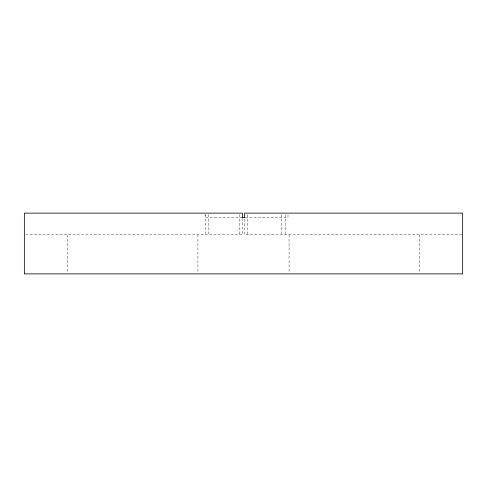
<?xml version="1.0" encoding="UTF-8"?>
<svg xmlns="http://www.w3.org/2000/svg" width="487" height="487" viewBox="0 0 487 487"><rect width="100%" height="100%" fill="white"/><g stroke="black" fill="none" stroke-linecap="round" stroke-linejoin="round"><path stroke-width="0.37" stroke-dasharray="2.44 1.83" d="M242.416 217.464L205.678 217.464L205.678 214.572M245.332 217.464L287.981 217.464L287.981 214.572M25.872 234.819L242.416 234.819L242.416 218.219M461.889 234.819L244.584 234.819L244.584 218.219M419.252 234.819L419.252 272.373M289.065 234.819L289.065 272.373M285.425 214.621L285.425 234.819M281.742 214.621L281.742 234.819M247.268 214.621L247.268 234.819M239.732 214.621L239.732 234.819M208.162 214.621L208.162 234.819M205.258 214.621L205.258 234.819M197.935 234.819L197.935 272.373M67.748 234.819L67.748 272.373"/><path stroke-width="0.73" d="M241.923 217.464L244.943 217.464M244.584 217.464L244.584 213.123L462.65 213.123L462.65 273.877L24.35 273.877L24.35 213.123L242.416 213.123L242.416 217.464"/></g></svg>
